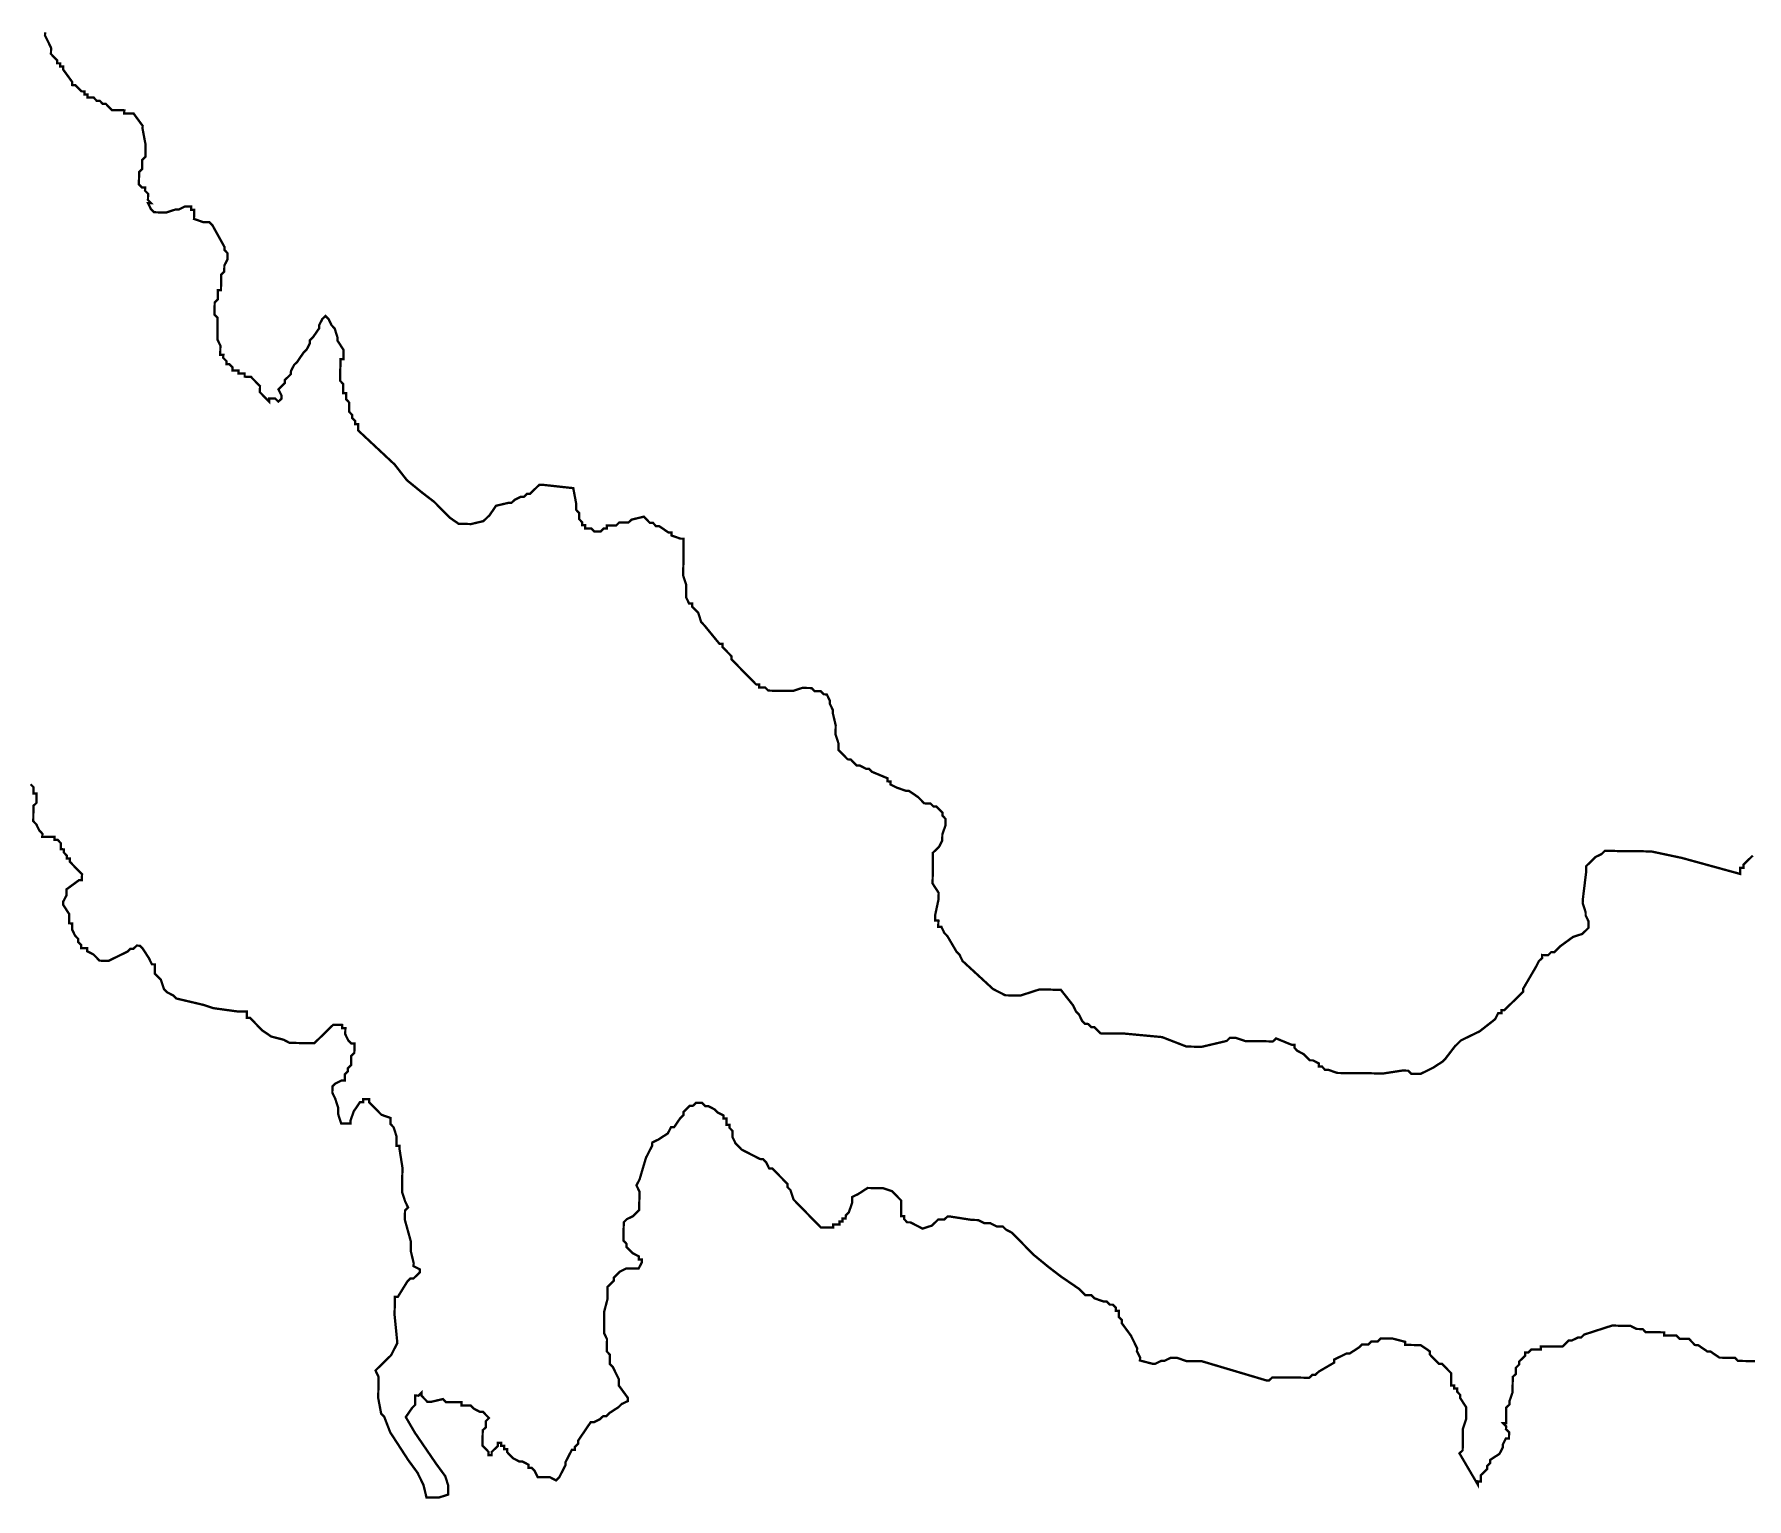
# Model space of a CAD drawing. Header units: metres. Extents: x 290190 to 339802, y 1811045 to 1991312.
# Drawn here: x 298719 to 300952, y 1972504 to 1974414 of the extents above; entities that cross this region are included whole.
import ezdxf

# ---------------------------------------------------------------- set-up
doc = ezdxf.new("R2010")
doc.units = ezdxf.units.M
doc.header["$MEASUREMENT"] = 0
doc.layers.add('HAZARDS LINE', color=1, linetype='Continuous')

msp = doc.modelspace()

# ---------------------------------------------------------------- linework, layer by layer
at = {"layer": 'HAZARDS LINE', "lineweight": 18}
for points in [[(300960, 1973342.5, 3.01, 3.01, 0), (300951.9, 1973334.6, 3.01, 3.01, 0), (300947.8, 1973330.6, 3.01, 3.01, 0), (300947.8, 1973326.6, 3.01, 3.01, 0), (300943.7, 1973326.6, 3.01, 3.01, 0), (300943.6, 1973318.6, 3.01, 3.01, 0), (300867.5, 1973339.5, 3.01, 3.01, 0), (300827.4, 1973348, 3.01, 3.01, 0), (300767.1, 1973348.7, 3.01, 3.01, 0), (300763.1, 1973344.7, 3.01, 3.01, 0), (300755, 1973340.7, 3.01, 3.01, 0), (300746.9, 1973332.8, 3.01, 3.01, 0), (300742.8, 1973328.8, 3.01, 3.01, 0), (300742.7, 1973320.8, 3.01, 3.01, 0), (300738.3, 1973284.6, 3.01, 3.01, 0), (300738.2, 1973280.6, 3.01, 3.01, 0), (300742.1, 1973268.5, 3.01, 3.01, 0), (300742.1, 1973264.5, 3.01, 3.01, 0), (300746, 1973256.4, 3.01, 3.01, 0), (300745.9, 1973248.4, 3.01, 3.01, 0), (300737.8, 1973240.4, 3.01, 3.01, 0), (300725.7, 1973236.5, 3.01, 3.01, 0), (300709.5, 1973224.7, 3.01, 3.01, 0), (300705.4, 1973220.7, 3.01, 3.01, 0), (300701.4, 1973216.7, 3.01, 3.01, 0), (300697.3, 1973216.8, 3.01, 3.01, 0), (300693.3, 1973212.8, 3.01, 3.01, 0), (300685.2, 1973212.9, 3.01, 3.01, 0), (300685.2, 1973208.9, 3.01, 3.01, 0), (300681.1, 1973204.9, 3.01, 3.01, 0), (300677, 1973196.9, 3.01, 3.01, 0), (300660.6, 1973168.9, 3.01, 3.01, 0), (300660.6, 1973164.9, 3.01, 3.01, 0), (300656.5, 1973160.9, 3.01, 3.01, 0), (300652.5, 1973157, 3.01, 3.01, 0), (300636.2, 1973141.1, 3.01, 3.01, 0), (300632.2, 1973141.1, 3.01, 3.01, 0), (300632.2, 1973137.1, 3.01, 3.01, 0), (300628.1, 1973137.1, 3.01, 3.01, 0), (300624, 1973129.1, 3.01, 3.01, 0), (300603.8, 1973113.3, 3.01, 3.01, 0), (300579.5, 1973101.5, 3.01, 3.01, 0), (300571.4, 1973093.5, 3.01, 3.01, 0), (300559.2, 1973077.6, 3.01, 3.01, 0), (300555.1, 1973073.6, 3.01, 3.01, 0), (300542.9, 1973065.7, 3.01, 3.01, 0), (300526.8, 1973057.8, 3.01, 3.01, 0), (300514.7, 1973058, 3.01, 3.01, 0), (300510.8, 1973062, 3.01, 3.01, 0), (300502.7, 1973062.1, 3.01, 3.01, 0), (300478.6, 1973058.4, 3.01, 3.01, 0), (300418.3, 1973059, 3.01, 3.01, 0), (300406.3, 1973063.2, 3.01, 3.01, 0), (300402.2, 1973063.2, 3.01, 3.01, 0), (300398.3, 1973067.3, 3.01, 3.01, 0), (300394.3, 1973067.3, 3.01, 3.01, 0), (300394.3, 1973071.4, 3.01, 3.01, 0), (300386.3, 1973075.5, 3.01, 3.01, 0), (300382.3, 1973075.5, 3.01, 3.01, 0), (300374.3, 1973083.6, 3.01, 3.01, 0), (300366.3, 1973087.8, 3.01, 3.01, 0), (300362.4, 1973091.8, 3.01, 3.01, 0), (300362.4, 1973095.8, 3.01, 3.01, 0), (300358.4, 1973095.9, 3.01, 3.01, 0), (300338.4, 1973104.1, 3.01, 3.01, 0), (300334.3, 1973100.2, 3.01, 3.01, 0), (300298.2, 1973100.6, 3.01, 3.01, 0), (300286.1, 1973104.7, 3.01, 3.01, 0), (300278.1, 1973104.8, 3.01, 3.01, 0), (300274, 1973100.8, 3.01, 3.01, 0), (300241.8, 1973093.2, 3.01, 3.01, 0), (300221.7, 1973093.4, 3.01, 3.01, 0), (300189.7, 1973105.8, 3.01, 3.01, 0), (300141.5, 1973110.3, 3.01, 3.01, 0), (300109.4, 1973110.7, 3.01, 3.01, 0), (300101.4, 1973118.8, 3.01, 3.01, 0), (300097.4, 1973118.9, 3.01, 3.01, 0), (300093.4, 1973122.9, 3.01, 3.01, 0), (300089.4, 1973123, 3.01, 3.01, 0), (300085.4, 1973127, 3.01, 3.01, 0), (300081.5, 1973135.1, 3.01, 3.01, 0), (300077.5, 1973139.2, 3.01, 3.01, 0), (300073.6, 1973147.3, 3.01, 3.01, 0), (300057.7, 1973167.5, 3.01, 3.01, 0), (300029.6, 1973167.9, 3.01, 3.01, 0), (300005.4, 1973160.1, 3.01, 3.01, 0), (299985.3, 1973160.3, 3.01, 3.01, 0), (299969.3, 1973168.5, 3.01, 3.01, 0), (299929.5, 1973205.1, 3.01, 3.01, 0), (299925.6, 1973213.2, 3.01, 3.01, 0), (299921.6, 1973217.3, 3.01, 3.01, 0), (299909.8, 1973237.5, 3.01, 3.01, 0), (299905.8, 1973241.6, 3.01, 3.01, 0), (299901.9, 1973249.7, 3.01, 3.01, 0), (299897.9, 1973249.7, 3.01, 3.01, 0), (299898, 1973257.7, 3.01, 3.01, 0), (299893.9, 1973257.8, 3.01, 3.01, 0), (299894, 1973265.8, 3.01, 3.01, 0), (299898.3, 1973285.9, 3.01, 3.01, 0), (299898.4, 1973293.9, 3.01, 3.01, 0), (299890.5, 1973306.1, 3.01, 3.01, 0), (299890.9, 1973346.3, 3.01, 3.01, 0), (299895, 1973350.2, 3.01, 3.01, 0), (299899, 1973354.2, 3.01, 3.01, 0), (299903.1, 1973362.2, 3.01, 3.01, 0), (299903.2, 1973370.2, 3.01, 3.01, 0), (299907.4, 1973382.3, 3.01, 3.01, 0), (299907.4, 1973386.3, 3.01, 3.01, 0), (299907.5, 1973390.3, 3.01, 3.01, 0), (299903.5, 1973394.4, 3.01, 3.01, 0), (299903.5, 1973398.4, 3.01, 3.01, 0), (299899.6, 1973402.4, 3.01, 3.01, 0), (299895.6, 1973406.5, 3.01, 3.01, 0), (299891.6, 1973406.6, 3.01, 3.01, 0), (299887.6, 1973410.6, 3.01, 3.01, 0), (299879.5, 1973410.7, 3.01, 3.01, 0), (299875.6, 1973414.8, 3.01, 3.01, 0), (299871.6, 1973418.8, 3.01, 3.01, 0), (299859.6, 1973427, 3.01, 3.01, 0), (299855.6, 1973427.1, 3.01, 3.01, 0), (299843.6, 1973431.2, 3.01, 3.01, 0), (299835.6, 1973435.3, 3.01, 3.01, 0), (299835.7, 1973439.3, 3.01, 3.01, 0), (299831.6, 1973439.4, 3.01, 3.01, 0), (299831.7, 1973443.4, 3.01, 3.01, 0), (299811.7, 1973451.7, 3.01, 3.01, 0), (299807.7, 1973455.7, 3.01, 3.01, 0), (299803.7, 1973455.8, 3.01, 3.01, 0), (299795.7, 1973459.9, 3.01, 3.01, 0), (299791.7, 1973459.9, 3.01, 3.01, 0), (299783.7, 1973468, 3.01, 3.01, 0), (299779.7, 1973468.1, 3.01, 3.01, 0), (299771.8, 1973476.2, 3.01, 3.01, 0), (299767.8, 1973480.3, 3.01, 3.01, 0), (299767.9, 1973488.3, 3.01, 3.01, 0), (299764, 1973500.4, 3.01, 3.01, 0), (299764.1, 1973512.5, 3.01, 3.01, 0), (299760.3, 1973528.6, 3.01, 3.01, 0), (299760.3, 1973532.6, 3.01, 3.01, 0), (299756.4, 1973540.7, 3.01, 3.01, 0), (299756.4, 1973544.7, 3.01, 3.01, 0), (299752.5, 1973552.8, 3.01, 3.01, 0), (299748.5, 1973552.9, 3.01, 3.01, 0), (299744.5, 1973556.9, 3.01, 3.01, 0), (299736.5, 1973557, 3.01, 3.01, 0), (299732.5, 1973561.1, 3.01, 3.01, 0), (299720.4, 1973561.2, 3.01, 3.01, 0), (299708.3, 1973557.3, 3.01, 3.01, 0), (299676.2, 1973557.7, 3.01, 3.01, 0), (299672.2, 1973561.7, 3.01, 3.01, 0), (299664.2, 1973561.8, 3.01, 3.01, 0), (299664.2, 1973565.8, 3.01, 3.01, 0), (299660.2, 1973565.9, 3.01, 3.01, 0), (299652.3, 1973574, 3.01, 3.01, 0), (299648.3, 1973578.1, 3.01, 3.01, 0), (299644.3, 1973582.1, 3.01, 3.01, 0), (299640.3, 1973586.2, 3.01, 3.01, 0), (299632.4, 1973594.3, 3.01, 3.01, 0), (299628.4, 1973598.4, 3.01, 3.01, 0), (299628.4, 1973602.4, 3.01, 3.01, 0), (299616.5, 1973614.6, 3.01, 3.01, 0), (299616.6, 1973618.6, 3.01, 3.01, 0), (299612.6, 1973618.7, 3.01, 3.01, 0), (299592.7, 1973643, 3.01, 3.01, 0), (299588.7, 1973647.1, 3.01, 3.01, 0), (299584.9, 1973659.2, 3.01, 3.01, 0), (299576.9, 1973667.3, 3.01, 3.01, 0), (299577, 1973671.3, 3.01, 3.01, 0), (299572.9, 1973671.4, 3.01, 3.01, 0), (299569, 1973679.5, 3.01, 3.01, 0), (299569.2, 1973695.5, 3.01, 3.01, 0), (299565.3, 1973707.6, 3.01, 3.01, 0), (299565.8, 1973755.9, 3.01, 3.01, 0), (299561.8, 1973755.9, 3.01, 3.01, 0), (299549.8, 1973760.1, 3.01, 3.01, 0), (299549.8, 1973764.1, 3.01, 3.01, 0), (299545.8, 1973764.1, 3.01, 3.01, 0), (299533.9, 1973772.3, 3.01, 3.01, 0), (299529.8, 1973772.3, 3.01, 3.01, 0), (299525.9, 1973776.4, 3.01, 3.01, 0), (299521.8, 1973776.5, 3.01, 3.01, 0), (299517.9, 1973780.5, 3.01, 3.01, 0), (299513.9, 1973784.6, 3.01, 3.01, 0), (299497.8, 1973780.7, 3.01, 3.01, 0), (299493.7, 1973776.8, 3.01, 3.01, 0), (299481.7, 1973776.9, 3.01, 3.01, 0), (299477.6, 1973772.9, 3.01, 3.01, 0), (299465.5, 1973773.1, 3.01, 3.01, 0), (299465.5, 1973769, 3.01, 3.01, 0), (299461.5, 1973769.1, 3.01, 3.01, 0), (299457.4, 1973765.1, 3.01, 3.01, 0), (299449.4, 1973765.2, 3.01, 3.01, 0), (299445.4, 1973769.3, 3.01, 3.01, 0), (299437.4, 1973769.3, 3.01, 3.01, 0), (299437.4, 1973773.4, 3.01, 3.01, 0), (299433.4, 1973773.4, 3.01, 3.01, 0), (299433.4, 1973777.4, 3.01, 3.01, 0), (299429.5, 1973781.5, 3.01, 3.01, 0), (299429.5, 1973789.5, 3.01, 3.01, 0), (299425.6, 1973793.6, 3.01, 3.01, 0), (299425.7, 1973801.6, 3.01, 3.01, 0), (299421.9, 1973821.8, 3.01, 3.01, 0), (299381.7, 1973826.2, 3.01, 3.01, 0), (299377.7, 1973826.3, 3.01, 3.01, 0), (299365.5, 1973814.4, 3.01, 3.01, 0), (299361.5, 1973814.4, 3.01, 3.01, 0), (299357.4, 1973810.4, 3.01, 3.01, 0), (299353.4, 1973810.5, 3.01, 3.01, 0), (299345.3, 1973806.5, 3.01, 3.01, 0), (299341.3, 1973802.6, 3.01, 3.01, 0), (299337.2, 1973802.6, 3.01, 3.01, 0), (299321.1, 1973798.8, 3.01, 3.01, 0), (299313, 1973786.8, 3.01, 3.01, 0), (299304.8, 1973778.8, 3.01, 3.01, 0), (299288.7, 1973775, 3.01, 3.01, 0), (299272.6, 1973775.2, 3.01, 3.01, 0), (299260.7, 1973783.4, 3.01, 3.01, 0), (299252.7, 1973791.5, 3.01, 3.01, 0), (299240.8, 1973803.7, 3.01, 3.01, 0), (299224.9, 1973815.9, 3.01, 3.01, 0), (299204.9, 1973832.2, 3.01, 3.01, 0), (299189.1, 1973852.5, 3.01, 3.01, 0), (299141.3, 1973897.2, 3.01, 3.01, 0), (299141.4, 1973905.3, 3.01, 3.01, 0), (299137.4, 1973905.3, 3.01, 3.01, 0), (299137.5, 1973909.3, 3.01, 3.01, 0), (299133.5, 1973913.4, 3.01, 3.01, 0), (299133.5, 1973917.4, 3.01, 3.01, 0), (299129.6, 1973921.5, 3.01, 3.01, 0), (299129.7, 1973933.5, 3.01, 3.01, 0), (299125.7, 1973937.6, 3.01, 3.01, 0), (299125.8, 1973945.6, 3.01, 3.01, 0), (299121.8, 1973945.7, 3.01, 3.01, 0), (299121.9, 1973957.7, 3.01, 3.01, 0), (299117.9, 1973961.8, 3.01, 3.01, 0), (299118.3, 1973989.9, 3.01, 3.01, 0), (299122.3, 1973989.9, 3.01, 3.01, 0), (299122.4, 1974002, 3.01, 3.01, 0), (299114.5, 1974014.1, 3.01, 3.01, 0), (299114.5, 1974018.1, 3.01, 3.01, 0), (299110.7, 1974030.2, 3.01, 3.01, 0), (299106.7, 1974034.3, 3.01, 3.01, 0), (299102.8, 1974042.4, 3.01, 3.01, 0), (299098.8, 1974046.4, 3.01, 3.01, 0), (299094.7, 1974042.5, 3.01, 3.01, 0), (299090.6, 1974034.5, 3.01, 3.01, 0), (299090.6, 1974030.4, 3.01, 3.01, 0), (299082.4, 1974018.5, 3.01, 3.01, 0), (299078.3, 1974014.5, 3.01, 3.01, 0), (299078.3, 1974010.5, 3.01, 3.01, 0), (299074.2, 1974002.5, 3.01, 3.01, 0), (299070.1, 1973998.5, 3.01, 3.01, 0), (299061.9, 1973986.5, 3.01, 3.01, 0), (299057.9, 1973982.6, 3.01, 3.01, 0), (299053.8, 1973974.6, 3.01, 3.01, 0), (299053.7, 1973970.6, 3.01, 3.01, 0), (299049.7, 1973966.6, 3.01, 3.01, 0), (299045.6, 1973962.6, 3.01, 3.01, 0), (299045.6, 1973958.6, 3.01, 3.01, 0), (299041.5, 1973954.6, 3.01, 3.01, 0), (299037.4, 1973950.6, 3.01, 3.01, 0), (299041.4, 1973942.6, 3.01, 3.01, 0), (299041.3, 1973938.5, 3.01, 3.01, 0), (299037.3, 1973934.6, 3.01, 3.01, 0), (299033.3, 1973938.6, 3.01, 3.01, 0), (299025.2, 1973938.7, 3.01, 3.01, 0), (299025.2, 1973934.7, 3.01, 3.01, 0), (299021.2, 1973938.8, 3.01, 3.01, 0), (299013.3, 1973946.9, 3.01, 3.01, 0), (299013.4, 1973954.9, 3.01, 3.01, 0), (299005.4, 1973963, 3.01, 3.01, 0), (299001.4, 1973967.1, 3.01, 3.01, 0), (298993.4, 1973967.2, 3.01, 3.01, 0), (298993.4, 1973971.2, 3.01, 3.01, 0), (298985.4, 1973971.3, 3.01, 3.01, 0), (298985.5, 1973975.3, 3.01, 3.01, 0), (298977.4, 1973975.4, 3.01, 3.01, 0), (298977.5, 1973979.4, 3.01, 3.01, 0), (298973.5, 1973983.5, 3.01, 3.01, 0), (298969.5, 1973983.5, 3.01, 3.01, 0), (298969.5, 1973987.6, 3.01, 3.01, 0), (298965.5, 1973991.6, 3.01, 3.01, 0), (298965.6, 1973995.6, 3.01, 3.01, 0), (298961.6, 1973995.7, 3.01, 3.01, 0), (298961.7, 1974007.7, 3.01, 3.01, 0), (298957.8, 1974015.8, 3.01, 3.01, 0), (298958.1, 1974044, 3.01, 3.01, 0), (298954.1, 1974048, 3.01, 3.01, 0), (298954.3, 1974064.1, 3.01, 3.01, 0), (298958.3, 1974068.1, 3.01, 3.01, 0), (298958.5, 1974080.1, 3.01, 3.01, 0), (298962.5, 1974080.1, 3.01, 3.01, 0), (298962.7, 1974100.2, 3.01, 3.01, 0), (298966.8, 1974104.2, 3.01, 3.01, 0), (298966.9, 1974112.2, 3.01, 3.01, 0), (298971, 1974120.2, 3.01, 3.01, 0), (298971.1, 1974128.2, 3.01, 3.01, 0), (298967.1, 1974132.3, 3.01, 3.01, 0), (298967.1, 1974136.3, 3.01, 3.01, 0), (298951.4, 1974164.6, 3.01, 3.01, 0), (298947.4, 1974168.7, 3.01, 3.01, 0), (298939.4, 1974168.8, 3.01, 3.01, 0), (298927.3, 1974172.9, 3.01, 3.01, 0), (298927.5, 1974185, 3.01, 3.01, 0), (298923.5, 1974185, 3.01, 3.01, 0), (298923.5, 1974189.1, 3.01, 3.01, 0), (298915.5, 1974189.2, 3.01, 3.01, 0), (298907.4, 1974185.2, 3.01, 3.01, 0), (298903.4, 1974185.3, 3.01, 3.01, 0), (298891.3, 1974181.4, 3.01, 3.01, 0), (298875.2, 1974181.6, 3.01, 3.01, 0), (298871.2, 1974185.6, 3.01, 3.01, 0), (298867.3, 1974193.7, 3.01, 3.01, 0), (298871.3, 1974193.7, 3.01, 3.01, 0), (298867.3, 1974197.7, 3.01, 3.01, 0), (298867.4, 1974205.8, 3.01, 3.01, 0), (298863.4, 1974209.8, 3.01, 3.01, 0), (298863.5, 1974213.9, 3.01, 3.01, 0), (298859.5, 1974213.9, 3.01, 3.01, 0), (298855.5, 1974218, 3.01, 3.01, 0), (298855.7, 1974234, 3.01, 3.01, 0), (298859.7, 1974238, 3.01, 3.01, 0), (298859.9, 1974250.1, 3.01, 3.01, 0), (298863.9, 1974254, 3.01, 3.01, 0), (298864.1, 1974270.1, 3.01, 3.01, 0), (298860.3, 1974290.3, 3.01, 3.01, 0), (298860.4, 1974294.3, 3.01, 3.01, 0), (298848.5, 1974310.5, 3.01, 3.01, 0), (298836.4, 1974310.6, 3.01, 3.01, 0), (298836.5, 1974314.6, 3.01, 3.01, 0), (298820.4, 1974314.8, 3.01, 3.01, 0), (298816.4, 1974318.9, 3.01, 3.01, 0), (298812.4, 1974323, 3.01, 3.01, 0), (298808.4, 1974323, 3.01, 3.01, 0), (298804.4, 1974327.1, 3.01, 3.01, 0), (298800.4, 1974327.1, 3.01, 3.01, 0), (298796.5, 1974331.2, 3.01, 3.01, 0), (298788.4, 1974331.3, 3.01, 3.01, 0), (298788.5, 1974335.3, 3.01, 3.01, 0), (298784.4, 1974335.3, 3.01, 3.01, 0), (298784.5, 1974339.3, 3.01, 3.01, 0), (298780.5, 1974339.4, 3.01, 3.01, 0), (298776.5, 1974343.4, 3.01, 3.01, 0), (298772.5, 1974347.5, 3.01, 3.01, 0), (298768.5, 1974347.6, 3.01, 3.01, 0), (298768.5, 1974351.6, 3.01, 3.01, 0), (298756.7, 1974367.8, 3.01, 3.01, 0), (298756.7, 1974371.8, 3.01, 3.01, 0), (298752.7, 1974371.9, 3.01, 3.01, 0), (298752.7, 1974375.9, 3.01, 3.01, 0), (298748.7, 1974375.9, 3.01, 3.01, 0), (298748.8, 1974379.9, 3.01, 3.01, 0), (298740.8, 1974388.1, 3.01, 3.01, 0), (298740.9, 1974396.1, 3.01, 3.01, 0), (298737, 1974404.2, 3.01, 3.01, 0), (298733, 1974412.3, 3.01, 3.01, 0), (298733.1, 1974416.3, 3.01, 3.01, 0)], [(298714.2, 1973435.6, 3.01, 3.01, 0), (298718.2, 1973431.6, 3.01, 3.01, 0), (298718.2, 1973427.5, 3.01, 3.01, 0), (298718.1, 1973423.5, 3.01, 3.01, 0), (298722.1, 1973423.5, 3.01, 3.01, 0), (298722.1, 1973419.5, 3.01, 3.01, 0), (298722, 1973415.4, 3.01, 3.01, 0), (298722, 1973411.4, 3.01, 3.01, 0), (298717.9, 1973407.4, 3.01, 3.01, 0), (298717.8, 1973395.4, 3.01, 3.01, 0), (298717.8, 1973391.4, 3.01, 3.01, 0), (298717.7, 1973387.4, 3.01, 3.01, 0), (298721.7, 1973383.3, 3.01, 3.01, 0), (298725.6, 1973375.2, 3.01, 3.01, 0), (298729.6, 1973371.1, 3.01, 3.01, 0), (298729.5, 1973367.1, 3.01, 3.01, 0), (298733.6, 1973367.1, 3.01, 3.01, 0), (298737.6, 1973367, 3.01, 3.01, 0), (298741.6, 1973367, 3.01, 3.01, 0), (298745.6, 1973366.9, 3.01, 3.01, 0), (298745.6, 1973362.9, 3.01, 3.01, 0), (298749.6, 1973362.9, 3.01, 3.01, 0), (298753.6, 1973358.8, 3.01, 3.01, 0), (298753.5, 1973354.8, 3.01, 3.01, 0), (298753.5, 1973350.8, 3.01, 3.01, 0), (298757.5, 1973350.7, 3.01, 3.01, 0), (298757.5, 1973346.7, 3.01, 3.01, 0), (298761.4, 1973342.6, 3.01, 3.01, 0), (298761.4, 1973338.6, 3.01, 3.01, 0), (298765.4, 1973338.6, 3.01, 3.01, 0), (298765.4, 1973334.6, 3.01, 3.01, 0), (298769.3, 1973330.5, 3.01, 3.01, 0), (298773.3, 1973326.4, 3.01, 3.01, 0), (298777.3, 1973322.4, 3.01, 3.01, 0), (298781.3, 1973318.3, 3.01, 3.01, 0), (298781.2, 1973314.3, 3.01, 3.01, 0), (298781.2, 1973310.3, 3.01, 3.01, 0), (298777.1, 1973310.3, 3.01, 3.01, 0), (298760.9, 1973298.4, 3.01, 3.01, 0), (298760.9, 1973294.4, 3.01, 3.01, 0), (298760.9, 1973290.4, 3.01, 3.01, 0), (298756.7, 1973282.4, 3.01, 3.01, 0), (298756.7, 1973278.4, 3.01, 3.01, 0), (298764.6, 1973266.2, 3.01, 3.01, 0), (298764.6, 1973262.2, 3.01, 3.01, 0), (298764.5, 1973254.2, 3.01, 3.01, 0), (298768.5, 1973254.1, 3.01, 3.01, 0), (298768.4, 1973246.1, 3.01, 3.01, 0), (298772.3, 1973238, 3.01, 3.01, 0), (298776.3, 1973233.9, 3.01, 3.01, 0), (298776.3, 1973229.9, 3.01, 3.01, 0), (298780.2, 1973225.9, 3.01, 3.01, 0), (298780.2, 1973221.8, 3.01, 3.01, 0), (298784.2, 1973221.8, 3.01, 3.01, 0), (298788.2, 1973221.8, 3.01, 3.01, 0), (298788.2, 1973217.7, 3.01, 3.01, 0), (298796.2, 1973213.6, 3.01, 3.01, 0), (298800.2, 1973209.6, 3.01, 3.01, 0), (298804.1, 1973205.5, 3.01, 3.01, 0), (298812.2, 1973205.4, 3.01, 3.01, 0), (298816.2, 1973205.4, 3.01, 3.01, 0), (298840.4, 1973217.2, 3.01, 3.01, 0), (298844.5, 1973221.1, 3.01, 3.01, 0), (298848.5, 1973221.1, 3.01, 3.01, 0), (298852.6, 1973225.1, 3.01, 3.01, 0), (298856.6, 1973225, 3.01, 3.01, 0), (298860.6, 1973221, 3.01, 3.01, 0), (298868.5, 1973208.8, 3.01, 3.01, 0), (298872.4, 1973200.7, 3.01, 3.01, 0), (298876.4, 1973200.7, 3.01, 3.01, 0), (298876.4, 1973196.7, 3.01, 3.01, 0), (298876.3, 1973192.6, 3.01, 3.01, 0), (298876.3, 1973188.6, 3.01, 3.01, 0), (298884.2, 1973180.5, 3.01, 3.01, 0), (298888.1, 1973168.4, 3.01, 3.01, 0), (298892.1, 1973164.3, 3.01, 3.01, 0), (298900.1, 1973160.2, 3.01, 3.01, 0), (298904.1, 1973156.2, 3.01, 3.01, 0), (298940.1, 1973147.7, 3.01, 3.01, 0), (298952.2, 1973143.6, 3.01, 3.01, 0), (298984.3, 1973139.2, 3.01, 3.01, 0), (298988.3, 1973139.1, 3.01, 3.01, 0), (298992.3, 1973139.1, 3.01, 3.01, 0), (298996.3, 1973139.1, 3.01, 3.01, 0), (298996.2, 1973131, 3.01, 3.01, 0), (299000.3, 1973131, 3.01, 3.01, 0), (299016.1, 1973114.7, 3.01, 3.01, 0), (299028.1, 1973106.5, 3.01, 3.01, 0), (299044.1, 1973102.4, 3.01, 3.01, 0), (299052.1, 1973098.2, 3.01, 3.01, 0), (299084.3, 1973097.9, 3.01, 3.01, 0), (299088.4, 1973101.9, 3.01, 3.01, 0), (299092.4, 1973105.8, 3.01, 3.01, 0), (299096.5, 1973109.8, 3.01, 3.01, 0), (299100.5, 1973113.8, 3.01, 3.01, 0), (299108.7, 1973121.7, 3.01, 3.01, 0), (299120.7, 1973121.6, 3.01, 3.01, 0), (299120.7, 1973117.6, 3.01, 3.01, 0), (299124.7, 1973117.5, 3.01, 3.01, 0), (299124.6, 1973109.5, 3.01, 3.01, 0), (299128.5, 1973101.4, 3.01, 3.01, 0), (299132.5, 1973097.4, 3.01, 3.01, 0), (299136.5, 1973097.3, 3.01, 3.01, 0), (299136.4, 1973085.3, 3.01, 3.01, 0), (299132.3, 1973081.3, 3.01, 3.01, 0), (299132.2, 1973069.2, 3.01, 3.01, 0), (299128.1, 1973065.2, 3.01, 3.01, 0), (299128.1, 1973061.2, 3.01, 3.01, 0), (299124, 1973057.3, 3.01, 3.01, 0), (299123.9, 1973049.2, 3.01, 3.01, 0), (299119.9, 1973049.3, 3.01, 3.01, 0), (299111.8, 1973045.3, 3.01, 3.01, 0), (299107.8, 1973041.3, 3.01, 3.01, 0), (299107.7, 1973033.3, 3.01, 3.01, 0), (299111.6, 1973025.2, 3.01, 3.01, 0), (299115.5, 1973013.1, 3.01, 3.01, 0), (299115.4, 1973005.1, 3.01, 3.01, 0), (299119.3, 1972993, 3.01, 3.01, 0), (299131.4, 1972992.9, 3.01, 3.01, 0), (299131.4, 1972996.9, 3.01, 3.01, 0), (299135.6, 1973008.9, 3.01, 3.01, 0), (299143.7, 1973020.9, 3.01, 3.01, 0), (299147.8, 1973020.8, 3.01, 3.01, 0), (299147.8, 1973024.8, 3.01, 3.01, 0), (299155.8, 1973024.7, 3.01, 3.01, 0), (299155.8, 1973020.7, 3.01, 3.01, 0), (299159.8, 1973016.7, 3.01, 3.01, 0), (299171.7, 1973004.5, 3.01, 3.01, 0), (299183.7, 1973000.3, 3.01, 3.01, 0), (299183.6, 1972992.3, 3.01, 3.01, 0), (299187.6, 1972988.2, 3.01, 3.01, 0), (299191.5, 1972976.1, 3.01, 3.01, 0), (299191.3, 1972964, 3.01, 3.01, 0), (299195.4, 1972964, 3.01, 3.01, 0), (299195.3, 1972960, 3.01, 3.01, 0), (299199.1, 1972935.8, 3.01, 3.01, 0), (299198.7, 1972903.7, 3.01, 3.01, 0), (299202.6, 1972891.6, 3.01, 3.01, 0), (299206.5, 1972883.5, 3.01, 3.01, 0), (299202.5, 1972879.5, 3.01, 3.01, 0), (299202.3, 1972867.4, 3.01, 3.01, 0), (299210.1, 1972839.2, 3.01, 3.01, 0), (299209.9, 1972827.2, 3.01, 3.01, 0), (299213.8, 1972811, 3.01, 3.01, 0), (299213.7, 1972807, 3.01, 3.01, 0), (299221.7, 1972802.9, 3.01, 3.01, 0), (299221.7, 1972798.9, 3.01, 3.01, 0), (299217.6, 1972794.9, 3.01, 3.01, 0), (299213.5, 1972790.9, 3.01, 3.01, 0), (299209.5, 1972791, 3.01, 3.01, 0), (299205.5, 1972787, 3.01, 3.01, 0), (299193.2, 1972767.1, 3.01, 3.01, 0), (299189.2, 1972767.1, 3.01, 3.01, 0), (299188.9, 1972743, 3.01, 3.01, 0), (299192.5, 1972706.8, 3.01, 3.01, 0), (299184.3, 1972690.8, 3.01, 3.01, 0), (299168, 1972674.9, 3.01, 3.01, 0), (299164, 1972670.9, 3.01, 3.01, 0), (299167.9, 1972662.8, 3.01, 3.01, 0), (299167.6, 1972634.7, 3.01, 3.01, 0), (299171.4, 1972614.5, 3.01, 3.01, 0), (299175.4, 1972610.5, 3.01, 3.01, 0), (299183.2, 1972590.3, 3.01, 3.01, 0), (299206.9, 1972553.8, 3.01, 3.01, 0), (299218.8, 1972537.6, 3.01, 3.01, 0), (299226.6, 1972521.5, 3.01, 3.01, 0), (299230.5, 1972505.3, 3.01, 3.01, 0), (299246.6, 1972505.2, 3.01, 3.01, 0), (299258.7, 1972509.1, 3.01, 3.01, 0), (299258.8, 1972521.1, 3.01, 3.01, 0), (299254.9, 1972533.2, 3.01, 3.01, 0), (299243, 1972549.4, 3.01, 3.01, 0), (299215.3, 1972589.9, 3.01, 3.01, 0), (299203.5, 1972610.2, 3.01, 3.01, 0), (299211.7, 1972622.1, 3.01, 3.01, 0), (299215.7, 1972626.1, 3.01, 3.01, 0), (299215.9, 1972638.2, 3.01, 3.01, 0), (299219.9, 1972638.1, 3.01, 3.01, 0), (299224, 1972642.1, 3.01, 3.01, 0), (299223.9, 1972638.1, 3.01, 3.01, 0), (299231.9, 1972629.9, 3.01, 3.01, 0), (299235.9, 1972629.9, 3.01, 3.01, 0), (299252, 1972633.7, 3.01, 3.01, 0), (299256, 1972629.7, 3.01, 3.01, 0), (299276.1, 1972629.5, 3.01, 3.01, 0), (299276, 1972625.4, 3.01, 3.01, 0), (299288.1, 1972625.3, 3.01, 3.01, 0), (299292.1, 1972621.2, 3.01, 3.01, 0), (299300, 1972617.1, 3.01, 3.01, 0), (299304.1, 1972617.1, 3.01, 3.01, 0), (299308, 1972613, 3.01, 3.01, 0), (299312, 1972609, 3.01, 3.01, 0), (299308, 1972605, 3.01, 3.01, 0), (299307.9, 1972596.9, 3.01, 3.01, 0), (299303.8, 1972593, 3.01, 3.01, 0), (299303.6, 1972572.9, 3.01, 3.01, 0), (299311.5, 1972564.7, 3.01, 3.01, 0), (299311.5, 1972560.7, 3.01, 3.01, 0), (299315.5, 1972560.7, 3.01, 3.01, 0), (299315.5, 1972564.7, 3.01, 3.01, 0), (299323.7, 1972572.7, 3.01, 3.01, 0), (299323.7, 1972576.7, 3.01, 3.01, 0), (299327.7, 1972576.6, 3.01, 3.01, 0), (299327.7, 1972572.6, 3.01, 3.01, 0), (299331.7, 1972572.6, 3.01, 3.01, 0), (299331.7, 1972568.5, 3.01, 3.01, 0), (299335.7, 1972568.5, 3.01, 3.01, 0), (299335.6, 1972564.5, 3.01, 3.01, 0), (299339.6, 1972560.4, 3.01, 3.01, 0), (299343.6, 1972556.4, 3.01, 3.01, 0), (299351.6, 1972552.2, 3.01, 3.01, 0), (299355.6, 1972552.2, 3.01, 3.01, 0), (299363.6, 1972548.1, 3.01, 3.01, 0), (299363.6, 1972544.1, 3.01, 3.01, 0), (299367.6, 1972544, 3.01, 3.01, 0), (299371.5, 1972540, 3.01, 3.01, 0), (299375.5, 1972531.9, 3.01, 3.01, 0), (299391.5, 1972531.7, 3.01, 3.01, 0), (299399.5, 1972527.6, 3.01, 3.01, 0), (299403.6, 1972531.6, 3.01, 3.01, 0), (299407.7, 1972539.6, 3.01, 3.01, 0), (299411.8, 1972547.6, 3.01, 3.01, 0), (299411.9, 1972551.6, 3.01, 3.01, 0), (299416, 1972559.6, 3.01, 3.01, 0), (299420.1, 1972567.6, 3.01, 3.01, 0), (299424.1, 1972567.5, 3.01, 3.01, 0), (299424.1, 1972571.5, 3.01, 3.01, 0), (299428.2, 1972575.5, 3.01, 3.01, 0), (299428.3, 1972579.5, 3.01, 3.01, 0), (299444.6, 1972603.5, 3.01, 3.01, 0), (299448.6, 1972603.4, 3.01, 3.01, 0), (299456.7, 1972607.4, 3.01, 3.01, 0), (299460.8, 1972611.3, 3.01, 3.01, 0), (299464.8, 1972611.3, 3.01, 3.01, 0), (299468.8, 1972615.3, 3.01, 3.01, 0), (299481, 1972623.2, 3.01, 3.01, 0), (299485, 1972627.2, 3.01, 3.01, 0), (299493.1, 1972631.1, 3.01, 3.01, 0), (299493.2, 1972635.1, 3.01, 3.01, 0), (299481.3, 1972651.3, 3.01, 3.01, 0), (299481.4, 1972659.4, 3.01, 3.01, 0), (299473.5, 1972675.5, 3.01, 3.01, 0), (299469.5, 1972679.6, 3.01, 3.01, 0), (299469.7, 1972691.6, 3.01, 3.01, 0), (299465.7, 1972695.7, 3.01, 3.01, 0), (299465.9, 1972711.8, 3.01, 3.01, 0), (299462, 1972719.9, 3.01, 3.01, 0), (299462.3, 1972748, 3.01, 3.01, 0), (299466.5, 1972764, 3.01, 3.01, 0), (299466.6, 1972780.1, 3.01, 3.01, 0), (299470.7, 1972784.1, 3.01, 3.01, 0), (299474.8, 1972788.1, 3.01, 3.01, 0), (299474.8, 1972792.1, 3.01, 3.01, 0), (299478.9, 1972796.1, 3.01, 3.01, 0), (299482.9, 1972800, 3.01, 3.01, 0), (299491, 1972804, 3.01, 3.01, 0), (299507.1, 1972803.8, 3.01, 3.01, 0), (299511.2, 1972811.8, 3.01, 3.01, 0), (299511.2, 1972815.8, 3.01, 3.01, 0), (299507.2, 1972815.8, 3.01, 3.01, 0), (299507.3, 1972819.9, 3.01, 3.01, 0), (299499.3, 1972824, 3.01, 3.01, 0), (299491.3, 1972832.1, 3.01, 3.01, 0), (299491.4, 1972836.1, 3.01, 3.01, 0), (299487.4, 1972840.2, 3.01, 3.01, 0), (299487.7, 1972864.3, 3.01, 3.01, 0), (299491.7, 1972868.3, 3.01, 3.01, 0), (299499.8, 1972872.2, 3.01, 3.01, 0), (299507.9, 1972880.2, 3.01, 3.01, 0), (299508.2, 1972904.3, 3.01, 3.01, 0), (299504.3, 1972912.4, 3.01, 3.01, 0), (299508.4, 1972920.3, 3.01, 3.01, 0), (299516.7, 1972948.4, 3.01, 3.01, 0), (299524.9, 1972964.4, 3.01, 3.01, 0), (299525, 1972968.4, 3.01, 3.01, 0), (299533.1, 1972972.3, 3.01, 3.01, 0), (299545.2, 1972980.2, 3.01, 3.01, 0), (299549.3, 1972988.2, 3.01, 3.01, 0), (299553.3, 1972988.2, 3.01, 3.01, 0), (299561.5, 1973000.2, 3.01, 3.01, 0), (299565.6, 1973004.1, 3.01, 3.01, 0), (299565.6, 1973008.2, 3.01, 3.01, 0), (299573.7, 1973016.1, 3.01, 3.01, 0), (299577.8, 1973016.1, 3.01, 3.01, 0), (299581.8, 1973020, 3.01, 3.01, 0), (299589.9, 1973019.9, 3.01, 3.01, 0), (299593.8, 1973015.9, 3.01, 3.01, 0), (299597.9, 1973015.8, 3.01, 3.01, 0), (299605.9, 1973011.7, 3.01, 3.01, 0), (299609.8, 1973007.7, 3.01, 3.01, 0), (299617.8, 1973003.6, 3.01, 3.01, 0), (299617.8, 1972999.5, 3.01, 3.01, 0), (299621.8, 1972999.5, 3.01, 3.01, 0), (299621.7, 1972991.5, 3.01, 3.01, 0), (299625.7, 1972991.4, 3.01, 3.01, 0), (299625.7, 1972987.4, 3.01, 3.01, 0), (299629.7, 1972983.3, 3.01, 3.01, 0), (299629.6, 1972975.3, 3.01, 3.01, 0), (299633.5, 1972967.2, 3.01, 3.01, 0), (299637.5, 1972963.1, 3.01, 3.01, 0), (299641.4, 1972959.1, 3.01, 3.01, 0), (299665.4, 1972946.8, 3.01, 3.01, 0), (299669.4, 1972946.7, 3.01, 3.01, 0), (299673.4, 1972942.6, 3.01, 3.01, 0), (299677.3, 1972934.6, 3.01, 3.01, 0), (299681.4, 1972934.5, 3.01, 3.01, 0), (299697.3, 1972918.3, 3.01, 3.01, 0), (299701.2, 1972914.2, 3.01, 3.01, 0), (299701.2, 1972910.2, 3.01, 3.01, 0), (299705.2, 1972906.1, 3.01, 3.01, 0), (299709.1, 1972894, 3.01, 3.01, 0), (299713, 1972890, 3.01, 3.01, 0), (299744.8, 1972857.4, 3.01, 3.01, 0), (299760.9, 1972857.3, 3.01, 3.01, 0), (299760.9, 1972861.3, 3.01, 3.01, 0), (299769, 1972861.2, 3.01, 3.01, 0), (299769, 1972865.2, 3.01, 3.01, 0), (299773, 1972865.2, 3.01, 3.01, 0), (299773.1, 1972869.2, 3.01, 3.01, 0), (299777.1, 1972869.1, 3.01, 3.01, 0), (299777.2, 1972873.2, 3.01, 3.01, 0), (299781.2, 1972877.1, 3.01, 3.01, 0), (299785.4, 1972889.2, 3.01, 3.01, 0), (299785.5, 1972897.2, 3.01, 3.01, 0), (299793.5, 1972901.1, 3.01, 3.01, 0), (299805.7, 1972909, 3.01, 3.01, 0), (299825.8, 1972908.8, 3.01, 3.01, 0), (299837.8, 1972904.7, 3.01, 3.01, 0), (299845.7, 1972896.5, 3.01, 3.01, 0), (299849.7, 1972892.5, 3.01, 3.01, 0), (299849.5, 1972872.4, 3.01, 3.01, 0), (299853.5, 1972872.3, 3.01, 3.01, 0), (299853.5, 1972868.3, 3.01, 3.01, 0), (299857.4, 1972864.2, 3.01, 3.01, 0), (299861.5, 1972864.2, 3.01, 3.01, 0), (299877.4, 1972856, 3.01, 3.01, 0), (299889.5, 1972859.9, 3.01, 3.01, 0), (299893.6, 1972863.8, 3.01, 3.01, 0), (299897.7, 1972867.8, 3.01, 3.01, 0), (299905.7, 1972867.7, 3.01, 3.01, 0), (299909.8, 1972871.7, 3.01, 3.01, 0), (299913.8, 1972871.7, 3.01, 3.01, 0), (299941.9, 1972867.3, 3.01, 3.01, 0), (299949.9, 1972867.2, 3.01, 3.01, 0), (299957.9, 1972863.1, 3.01, 3.01, 0), (299965.9, 1972863, 3.01, 3.01, 0), (299973.9, 1972858.9, 3.01, 3.01, 0), (299982, 1972858.8, 3.01, 3.01, 0), (299986, 1972854.8, 3.01, 3.01, 0), (299993.9, 1972850.7, 3.01, 3.01, 0), (300005.9, 1972838.5, 3.01, 3.01, 0), (300021.8, 1972822.2, 3.01, 3.01, 0), (300041.7, 1972805.9, 3.01, 3.01, 0), (300057.6, 1972793.7, 3.01, 3.01, 0), (300081.6, 1972777.3, 3.01, 3.01, 0), (300085.5, 1972773.3, 3.01, 3.01, 0), (300089.5, 1972769.2, 3.01, 3.01, 0), (300097.5, 1972769.1, 3.01, 3.01, 0), (300101.5, 1972765.1, 3.01, 3.01, 0), (300113.5, 1972760.9, 3.01, 3.01, 0), (300117.6, 1972760.9, 3.01, 3.01, 0), (300121.5, 1972756.8, 3.01, 3.01, 0), (300125.5, 1972756.8, 3.01, 3.01, 0), (300129.5, 1972752.7, 3.01, 3.01, 0), (300129.5, 1972748.7, 3.01, 3.01, 0), (300133.5, 1972748.6, 3.01, 3.01, 0), (300133.4, 1972740.6, 3.01, 3.01, 0), (300137.4, 1972736.5, 3.01, 3.01, 0), (300137.3, 1972732.5, 3.01, 3.01, 0), (300149.2, 1972716.3, 3.01, 3.01, 0), (300157.1, 1972700.1, 3.01, 3.01, 0), (300157, 1972696.1, 3.01, 3.01, 0), (300161, 1972688, 3.01, 3.01, 0), (300160.9, 1972684, 3.01, 3.01, 0), (300176.9, 1972679.8, 3.01, 3.01, 0), (300181, 1972679.8, 3.01, 3.01, 0), (300189, 1972683.7, 3.01, 3.01, 0), (300193.1, 1972683.7, 3.01, 3.01, 0), (300201.2, 1972687.6, 3.01, 3.01, 0), (300209.2, 1972687.5, 3.01, 3.01, 0), (300221.2, 1972683.3, 3.01, 3.01, 0), (300241.3, 1972683.1, 3.01, 3.01, 0), (300325.4, 1972658.1, 3.01, 3.01, 0), (300329.4, 1972658, 3.01, 3.01, 0), (300333.5, 1972662, 3.01, 3.01, 0), (300381.7, 1972661.5, 3.01, 3.01, 0), (300385.8, 1972665.4, 3.01, 3.01, 0), (300389.8, 1972665.4, 3.01, 3.01, 0), (300393.9, 1972669.4, 3.01, 3.01, 0), (300414.1, 1972681.2, 3.01, 3.01, 0), (300414.1, 1972685.2, 3.01, 3.01, 0), (300430.3, 1972693.1, 3.01, 3.01, 0), (300434.3, 1972693.1, 3.01, 3.01, 0), (300446.5, 1972701, 3.01, 3.01, 0), (300450.5, 1972704.9, 3.01, 3.01, 0), (300458.6, 1972704.8, 3.01, 3.01, 0), (300462.6, 1972708.8, 3.01, 3.01, 0), (300470.7, 1972708.7, 3.01, 3.01, 0), (300474.7, 1972712.7, 3.01, 3.01, 0), (300490.8, 1972712.5, 3.01, 3.01, 0), (300506.8, 1972708.3, 3.01, 3.01, 0), (300506.8, 1972704.3, 3.01, 3.01, 0), (300526.9, 1972704.1, 3.01, 3.01, 0), (300538.9, 1972695.9, 3.01, 3.01, 0), (300538.8, 1972691.9, 3.01, 3.01, 0), (300542.8, 1972687.8, 3.01, 3.01, 0), (300550.7, 1972679.7, 3.01, 3.01, 0), (300554.8, 1972679.7, 3.01, 3.01, 0), (300562.7, 1972671.5, 3.01, 3.01, 0), (300566.7, 1972667.5, 3.01, 3.01, 0), (300566.5, 1972651.4, 3.01, 3.01, 0), (300570.5, 1972651.3, 3.01, 3.01, 0), (300570.5, 1972647.3, 3.01, 3.01, 0), (300574.5, 1972647.3, 3.01, 3.01, 0), (300574.5, 1972643.3, 3.01, 3.01, 0), (300578.4, 1972639.2, 3.01, 3.01, 0), (300578.4, 1972635.2, 3.01, 3.01, 0), (300586.3, 1972623, 3.01, 3.01, 0), (300586.1, 1972607, 3.01, 3.01, 0), (300582, 1972594.9, 3.01, 3.01, 0), (300581.7, 1972566.8, 3.01, 3.01, 0), (300577.6, 1972562.8, 3.01, 3.01, 0), (300601.3, 1972522.4, 3.01, 3.01, 0), (300601.3, 1972526.4, 3.01, 3.01, 0), (300605.3, 1972526.3, 3.01, 3.01, 0), (300605.4, 1972534.4, 3.01, 3.01, 0), (300609.5, 1972538.4, 3.01, 3.01, 0), (300613.5, 1972542.3, 3.01, 3.01, 0), (300613.6, 1972546.4, 3.01, 3.01, 0), (300617.6, 1972550.3, 3.01, 3.01, 0), (300617.7, 1972554.4, 3.01, 3.01, 0), (300629.8, 1972562.3, 3.01, 3.01, 0), (300633.9, 1972570.3, 3.01, 3.01, 0), (300634, 1972574.3, 3.01, 3.01, 0), (300638.1, 1972582.3, 3.01, 3.01, 0), (300642.1, 1972582.2, 3.01, 3.01, 0), (300642.2, 1972590.3, 3.01, 3.01, 0), (300638.2, 1972594.3, 3.01, 3.01, 0), (300638.3, 1972598.3, 3.01, 3.01, 0), (300634.3, 1972602.4, 3.01, 3.01, 0), (300638.3, 1972602.4, 3.01, 3.01, 0), (300638.5, 1972622.5, 3.01, 3.01, 0), (300642.6, 1972626.4, 3.01, 3.01, 0), (300642.6, 1972630.5, 3.01, 3.01, 0), (300646.8, 1972642.5, 3.01, 3.01, 0), (300647, 1972662.6, 3.01, 3.01, 0), (300651.1, 1972666.5, 3.01, 3.01, 0), (300651.2, 1972674.6, 3.01, 3.01, 0), (300655.2, 1972678.6, 3.01, 3.01, 0), (300655.3, 1972682.6, 3.01, 3.01, 0), (300659.3, 1972686.5, 3.01, 3.01, 0), (300663.4, 1972690.5, 3.01, 3.01, 0), (300663.4, 1972694.5, 3.01, 3.01, 0), (300667.5, 1972694.5, 3.01, 3.01, 0), (300671.5, 1972698.5, 3.01, 3.01, 0), (300683.6, 1972698.3, 3.01, 3.01, 0), (300683.6, 1972702.4, 3.01, 3.01, 0), (300711.8, 1972702.1, 3.01, 3.01, 0), (300715.8, 1972706, 3.01, 3.01, 0), (300719.9, 1972710, 3.01, 3.01, 0), (300723.9, 1972710, 3.01, 3.01, 0), (300732, 1972713.9, 3.01, 3.01, 0), (300736, 1972713.8, 3.01, 3.01, 0), (300740.1, 1972717.8, 3.01, 3.01, 0), (300764.3, 1972725.6, 3.01, 3.01, 0), (300776.4, 1972729.5, 3.01, 3.01, 0), (300800.5, 1972729.2, 3.01, 3.01, 0), (300808.5, 1972725.1, 3.01, 3.01, 0), (300816.5, 1972725, 3.01, 3.01, 0), (300820.5, 1972720.9, 3.01, 3.01, 0), (300844.6, 1972720.7, 3.01, 3.01, 0), (300844.6, 1972716.7, 3.01, 3.01, 0), (300860.6, 1972716.5, 3.01, 3.01, 0), (300864.6, 1972712.4, 3.01, 3.01, 0), (300876.7, 1972712.3, 3.01, 3.01, 0), (300884.6, 1972704.2, 3.01, 3.01, 0), (300888.6, 1972704.1, 3.01, 3.01, 0), (300900.6, 1972695.9, 3.01, 3.01, 0), (300904.6, 1972695.9, 3.01, 3.01, 0), (300916.6, 1972687.7, 3.01, 3.01, 0), (300936.7, 1972687.5, 3.01, 3.01, 0), (300940.7, 1972683.4, 3.01, 3.01, 0), (300964.8, 1972683.2, 3.01, 3.01, 0)]]:
    msp.add_lwpolyline(points, format="xyseb", dxfattribs=at)

doc.saveas('drawing.dxf')
